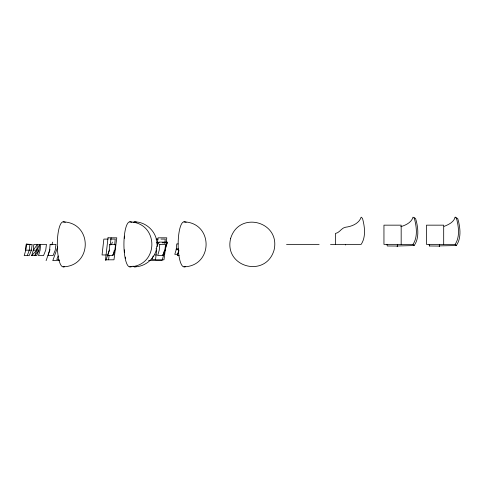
<?xml version="1.0" encoding="UTF-8"?>
<svg xmlns="http://www.w3.org/2000/svg" width="484" height="484" viewBox="0 0 484 484"><rect width="100%" height="100%" fill="white"/><g stroke="black" fill="none" stroke-linecap="round" stroke-linejoin="round"><path stroke-width="0.73" d="M439.593 246.047L439.26 246.701L439.593 244.359L439.593 246.047L437.004 246.053L429.375 245.975L429.387 244.359M387.037 244.384L387.242 245.975L397.461 246.047L397.461 244.359M429.169 244.384L429.375 245.975M25.791 250.18L26.33 244.359L32.15 244.359L31.412 250.18L29.24 255.6L24.2 255.6L25.791 250.18L31.412 250.18M114.157 250.639L113.758 254.965L112.294 254.965M114.696 244.862L115.234 239.09L110.255 239.09M164.1 251.359L163.767 254.965L162.303 254.965M164.844 243.422L165.244 239.09L160.978 239.09M25.628 249.956L26.287 244.142L30.087 244.359M29.905 244.359L29.24 250.18L27.292 255.6M108.597 259.805L109.106 255.304M110.285 244.995L111.102 237.813M156.774 248.806L155.521 259.805L163.991 259.805L165.576 247.342M157.022 246.61L158.026 237.813L166.792 237.813L166.23 242.212M39.646 244.359L38.908 250.18L36.736 255.6L31.696 255.6L33.287 250.18L33.826 244.359L39.646 244.359L36.736 250.18L34.794 255.6L38.908 250.18L33.287 250.18L37.401 244.359L36.736 250.18L31.696 255.6M178.886 250.18L177.295 255.6L179.153 255.6M439.236 245.884L456.237 245.557C461.675 238.309 460.236 226.851 457.725 218.587L455.141 217.159C453.871 222.174 448.577 224.673 444.13 226.367M46.095 260.64L50.034 249.659M51.758 244.856L52.744 242.109M57.717 246.919L52.792 260.64L59.514 260.64M105.724 260.64L109.541 250.01M111.435 244.722L112.373 242.109M165.655 246.967L167.397 242.109L158.776 242.109L155.999 249.048M178.874 250.924L177.658 254.312L174.815 254.312L176.4 248.891L178.324 248.891M58.189 255.982L56.797 259.454L58.957 259.454M153.222 255.982L151.837 259.454L155.431 259.454M156.253 250.18C153.628 259.763 144.474 266.787 134.534 266.841A22.482 5.82 -90 0 1 133.027 266.073M401.169 244.359L401.169 225.157L383.951 225.157L383.951 244.359L413.009 244.359C417.952 237.021 416.591 226.548 414.334 218.369L413.009 217.159C411.545 222.531 405.713 225.193 400.794 226.675M443.689 244.359L443.689 225.157L426.471 225.157L426.471 244.359L455.141 244.359C460.084 237.021 458.723 226.548 456.466 218.369L455.141 217.159M397.195 245.993L414.104 245.557C419.543 238.309 418.103 226.851 415.593 218.587L414.153 217.522M397.461 246.047L397.128 246.701M63.132 266.841C92.619 266.043 92.619 222.67 63.132 221.872A22.482 5.82 -90 0 0 57.312 244.359A22.482 5.82 -90 0 0 63.132 266.841A22.482 11.241 -90 0 0 64.596 266.648M129.742 266.841C159.23 266.043 159.23 222.67 129.742 221.872A22.482 5.82 -90 0 0 123.922 244.359A22.482 5.82 -90 0 0 129.742 266.841A22.482 11.241 -90 0 0 131.212 266.648M183.974 266.841C213.462 266.043 213.462 222.67 183.974 221.872A22.482 5.82 -90 0 0 178.154 244.359A22.482 5.82 -90 0 0 183.974 266.841A22.482 11.241 -90 0 0 185.445 266.648M108.12 239.09L103.854 239.09L102.045 254.965L106.438 254.965M155.999 239.09L158.129 239.09M156.399 242.805L159.29 242.805M162.182 242.805L167.24 242.805L162.019 260.64L148.576 260.64M178.088 243.918L176.763 243.918L176.224 249.738L178.13 249.738M286.552 244.359L319.119 244.359M330.524 244.359L361.161 244.359C366.104 237.021 364.742 226.548 362.486 218.369L361.161 217.159C359.152 223.505 351.747 226.518 345.612 227.214C341.414 227.789 339.611 232.901 335.406 233.476L335.406 244.359M176.285 249.302L178.185 249.302M154.983 254.965L156.447 254.965M133.523 222.216A22.482 5.82 -90 0 1 134.534 221.872C146.567 221.799 157.094 232.326 157.022 244.359M26.287 244.142L27.836 244.359M455.141 244.359L456.237 245.557M413.009 244.359L414.104 245.557M345.612 244.359L345.612 245.037M63.132 221.872A22.482 11.241 -90 0 1 65.328 222.307M129.742 221.872A22.482 11.241 -90 0 1 131.938 222.307M125.628 258.456A20.776 5.59 -90 0 1 125.308 257.071M124.618 252.739A20.776 5.59 -90 0 1 124.34 249.811M124.394 238.309A20.776 5.59 -90 0 1 124.612 236.113M136.004 266.648A22.482 11.241 -90 0 1 134.534 266.841M134.534 221.872A22.482 11.241 -90 0 1 136.73 222.307M183.974 221.872A22.482 11.241 -90 0 1 186.171 222.307M40.632 244.359L40.093 250.18L38.502 255.6L43.542 255.6L45.714 250.18L46.452 244.359L40.632 244.359M50.136 244.359L49.592 250.18L48.007 255.6L53.046 255.6L55.212 250.18L55.956 244.359L50.136 244.359M109.765 244.359L109.221 250.18L107.636 255.6L112.675 255.6L114.841 250.18L115.585 244.359L109.765 244.359M159.774 244.359L159.236 250.18L157.645 255.6L162.684 255.6L164.856 250.18L165.595 244.359L159.774 244.359M108.017 237.813L105.512 259.805L113.982 259.805L116.783 237.813L108.017 237.813M230.602 238.539C223.741 267.228 265.637 278.451 274.041 250.18C280.901 221.49 239.005 210.262 230.602 238.539"/></g></svg>
